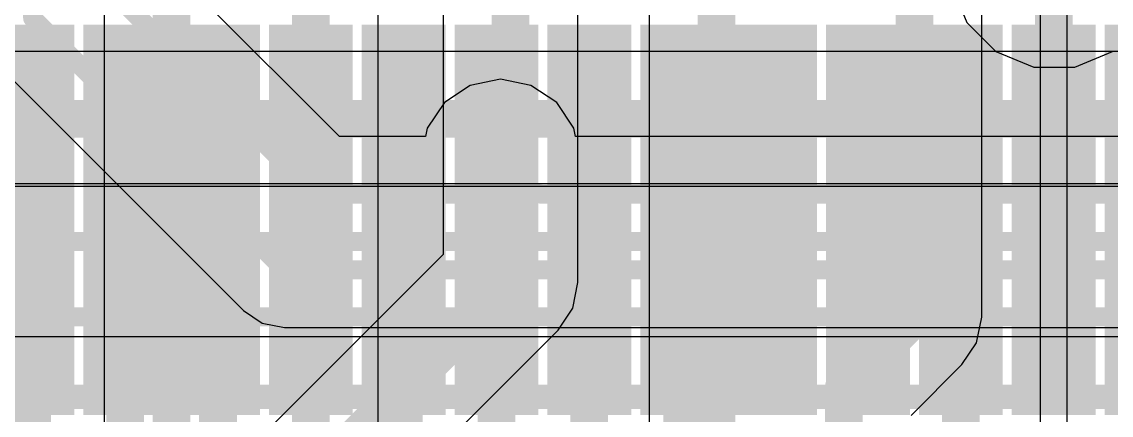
# Model space of a CAD drawing. Header units: inches. Extents: x 0 to 5271, y 0 to 5417.
# Drawn here: x 97.48 to 103.34, y 71.12 to 73.24 of the extents above; entities that cross this region are included whole.
import ezdxf

# ---------------------------------------------------------------- set-up
doc = ezdxf.new("R2010")
doc.units = ezdxf.units.IN
for name, color, linetype in [('L2_GND1', 16, 'Continuous'), ('L3_SIG1', 76, 'Continuous'), ('L4_PWR', 90, 'Continuous'), ('L5_GND2', 156, 'Continuous'), ('L6_SIG2', 130, 'Continuous'), ('L7_GND3', 216, 'Continuous'), ('Top Layer', 1, 'Continuous'), ('Top Paste', 8, 'Continuous'), ('Top Solder', 216, 'Continuous')]:
    doc.layers.add(name, color=color, linetype=linetype)

# ---------------------------------------------------------------- blocks, each defined once
blk = doc.blocks.new('AS0B826_S78B_7H_23')
at = {"layer": 'Top Layer'}
for points in [[(23.325, 19.131), (23.675, 19.131), (23.675, 17.131), (23.325, 17.131)], [(23.8249, 19.131), (24.1749, 19.131), (24.1749, 17.131), (23.8249, 17.131)], [(24.325, 19.131), (24.675, 19.131), (24.675, 17.131), (24.325, 17.131)], [(24.8249, 19.131), (25.1749, 19.131), (25.1749, 17.131), (24.8249, 17.131)], [(25.325, 19.131), (25.675, 19.131), (25.675, 17.131), (25.325, 17.131)], [(25.8249, 19.131), (26.1749, 19.131), (26.1749, 17.131), (25.8249, 17.131)], [(26.325, 19.131), (26.675, 19.131), (26.675, 17.131), (26.325, 17.131)], [(26.8249, 19.131), (27.1749, 19.131), (27.1749, 17.131), (26.8249, 17.131)], [(27.325, 19.131), (27.675, 19.131), (27.675, 17.131), (27.325, 17.131)], [(27.8249, 19.131), (28.1749, 19.131), (28.1749, 17.131), (27.8249, 17.131)], [(28.325, 19.131), (28.675, 19.131), (28.675, 17.131), (28.325, 17.131)], [(28.8249, 19.131), (29.1749, 19.131), (29.1749, 17.131), (28.8249, 17.131)]]:
    blk.add_hatch(color=1, dxfattribs=at).paths.add_polyline_path(points)
at = {"layer": 'Top Paste'}
for points in [[(23.325, 19.131), (23.675, 19.131), (23.675, 17.131), (23.325, 17.131)], [(23.8249, 19.131), (24.1749, 19.131), (24.1749, 17.131), (23.8249, 17.131)], [(24.325, 19.131), (24.675, 19.131), (24.675, 17.131), (24.325, 17.131)], [(24.8249, 19.131), (25.1749, 19.131), (25.1749, 17.131), (24.8249, 17.131)], [(25.325, 19.131), (25.675, 19.131), (25.675, 17.131), (25.325, 17.131)], [(25.8249, 19.131), (26.1749, 19.131), (26.1749, 17.131), (25.8249, 17.131)], [(26.325, 19.131), (26.675, 19.131), (26.675, 17.131), (26.325, 17.131)], [(26.8249, 19.131), (27.1749, 19.131), (27.1749, 17.131), (26.8249, 17.131)], [(27.325, 19.131), (27.675, 19.131), (27.675, 17.131), (27.325, 17.131)], [(27.8249, 19.131), (28.1749, 19.131), (28.1749, 17.131), (27.8249, 17.131)], [(28.325, 19.131), (28.675, 19.131), (28.675, 17.131), (28.325, 17.131)], [(28.8249, 19.131), (29.1749, 19.131), (29.1749, 17.131), (28.8249, 17.131)]]:
    blk.add_hatch(color=8, dxfattribs=at).paths.add_polyline_path(points)
at = {"layer": 'Top Solder'}
for points in [[(23.2742, 19.1818), (23.7258, 19.1818), (23.7258, 17.0802), (23.2742, 17.0802)], [(23.7741, 19.1818), (24.2257, 19.1818), (24.2257, 17.0802), (23.7741, 17.0802)], [(24.2742, 19.1818), (24.7258, 19.1818), (24.7258, 17.0802), (24.2742, 17.0802)], [(24.7741, 19.1818), (25.2257, 19.1818), (25.2257, 17.0802), (24.7741, 17.0802)], [(25.2742, 19.1818), (25.7258, 19.1818), (25.7258, 17.0802), (25.2742, 17.0802)], [(25.7741, 19.1818), (26.2257, 19.1818), (26.2257, 17.0802), (25.7741, 17.0802)], [(26.2742, 19.1818), (26.7258, 19.1818), (26.7258, 17.0802), (26.2742, 17.0802)], [(26.7741, 19.1818), (27.2257, 19.1818), (27.2257, 17.0802), (26.7741, 17.0802)], [(27.2742, 19.1818), (27.7258, 19.1818), (27.7258, 17.0802), (27.2742, 17.0802)], [(27.7741, 19.1818), (28.2257, 19.1818), (28.2257, 17.0802), (27.7741, 17.0802)], [(28.2742, 19.1818), (28.7258, 19.1818), (28.7258, 17.0802), (28.2742, 17.0802)], [(28.7741, 19.1818), (29.2257, 19.1818), (29.2257, 17.0802), (28.7741, 17.0802)], [(29.2742, 19.1818), (29.7258, 19.1818), (29.7258, 17.0802), (29.2742, 17.0802)]]:
    blk.add_hatch(color=216, dxfattribs=at).paths.add_polyline_path(points)

msp = doc.modelspace()

# ---------------------------------------------------------------- linework, layer by layer
at = {"layer": 'L2_GND1'}
msp.add_line((104.5158, 72.3706), (96.4932, 72.3706), dxfattribs=at)
for points in [[(96.2601, 72.0598, 0.1016, 0.1016, 0), (97.7315, 72.0598, 0.1016, 0.1016, 0)], [(97.7315, 72.0598, 0.1016, 0.1016, 0), (128.3352, 72.0598, 0.1016, 0.1016, 0)], [(96.2601, 71.6534, 0.1016, 0.1016, 0), (97.7315, 71.6534, 0.1016, 0.1016, 0)], [(97.7315, 71.6534, 0.1016, 0.1016, 0), (127.9811, 71.6534, 0.1016, 0.1016, 0)], [(93.5937, 71.2383, 0.1016, 0.1016, 0), (108.3983, 71.2383, 0.1016, 0.1016, 0)]]:
    msp.add_lwpolyline(points, format="xyseb", dxfattribs=at)
for points in [[(97.7061, 72.0598, 0.0508, 0.0508, 1), (97.7569, 72.0598, 0.0508, 0.0508, 1)], [(97.7061, 72.0598, 0.0508, 0.0508, 1), (97.7569, 72.0598, 0.0508, 0.0508, 1)], [(97.7061, 71.6534, 0.0508, 0.0508, 1), (97.7569, 71.6534, 0.0508, 0.0508, 1)], [(97.7061, 71.6534, 0.0508, 0.0508, 1), (97.7569, 71.6534, 0.0508, 0.0508, 1)]]:
    msp.add_lwpolyline(points, format="xyseb", close=True, dxfattribs=at)
at = {"layer": 'L3_SIG1'}
for p, q in [((99.7469, 73.7107), (99.7469, 71.9894)), ((100.472, 71.8392), (100.472, 73.7107)), ((99.7469, 71.9894), (97.3572, 69.5998)), ((100.4444, 71.7005), (100.472, 71.8392)), ((100.472, 71.8392), (100.472, 71.8392)), ((100.3658, 71.5829), (100.4444, 71.7005)), ((99.4485, 70.6656), (100.3658, 71.5828)), ((100.3658, 71.5828), (100.3658, 71.5829))]:
    msp.add_line(p, q, dxfattribs=at)
for points in [[(100.1094, 71.8392, 0.2032, 0.2032, 0), (100.1094, 74.1316, 0.2032, 0.2032, 0)], [(97.6136, 69.3434, 0.2032, 0.2032, 0), (100.1094, 71.8392, 0.2032, 0.2032, 0)]]:
    msp.add_lwpolyline(points, format="xyseb", dxfattribs=at)
msp.add_lwpolyline([(100.0586, 71.8392, 0.1016, 0.1016, 1), (100.1602, 71.8392, 0.1016, 0.1016, 1)], format="xyseb", close=True, dxfattribs=at)
msp.add_lwpolyline([(100.0586, 71.8392, 0.1016, 0.1016, 1), (100.1602, 71.8392, 0.1016, 0.1016, 1)], format="xyseb", close=True, dxfattribs=at)
at = {"layer": 'L4_PWR'}
for p, q in [((102.4834, 73.442), (102.5677, 73.2384)), ((102.5677, 73.2384), (102.7236, 73.0825)), ((102.7236, 73.0825), (102.9272, 72.9982)), ((103.1476, 72.9982), (103.3512, 73.0825)), ((102.9272, 72.9982), (103.1476, 72.9982))]:
    msp.add_line(p, q, dxfattribs=at)
at = {"layer": 'L5_GND2'}
for p, q in [((105.0479, 73.0828), (97.4271, 73.0828)), ((97.277, 72.3576), (129.7603, 72.3576)), ((130.7572, 71.5453), (97.4118, 71.5453))]:
    msp.add_line(p, q, dxfattribs=at)
for points in [[(97.277, 72.7202, 0.2032, 0.2032, 0), (129.7603, 72.7202, 0.2032, 0.2032, 0)], [(97.4118, 71.2216, 0.127, 0.127, 0), (97.6531, 71.2216, 0.127, 0.127, 0)], [(97.6531, 71.2216, 0.127, 0.127, 0), (130.8913, 71.2216, 0.127, 0.127, 0)]]:
    msp.add_lwpolyline(points, format="xyseb", dxfattribs=at)
msp.add_lwpolyline([(97.6214, 71.2216, 0.0635, 0.0635, 1), (97.6849, 71.2216, 0.0635, 0.0635, 1)], format="xyseb", close=True, dxfattribs=at)
msp.add_lwpolyline([(97.6214, 71.2216, 0.0635, 0.0635, 1), (97.6849, 71.2216, 0.0635, 0.0635, 1)], format="xyseb", close=True, dxfattribs=at)
at = {"layer": 'L6_SIG2'}
for p, q in [((97.9219, 76.2386), (97.9219, 45.5859)), ((100.8564, 74.3373), (100.8564, 69.4581)), ((102.647, 71.6526), (102.647, 74.3119)), ((99.3968, 67.5568), (99.3968, 73.9169)), ((102.6194, 71.5139), (102.647, 71.6526)), ((102.5408, 71.3963), (102.6194, 71.5139)), ((102.2674, 71.1228), (102.5408, 71.3963)), ((102.5408, 71.3963), (102.5408, 71.3963))]:
    msp.add_line(p, q, dxfattribs=at)
for points in [[(98.2844, 45.4357, 0.2032, 0.2032, 0), (98.2844, 76.6595, 0.2032, 0.2032, 0)], [(101.219, 69.0372, 0.2032, 0.2032, 0), (101.219, 74.7582, 0.2032, 0.2032, 0)], [(102.2844, 71.6526, 0.2032, 0.2032, 0), (102.2844, 74.682, 0.2032, 0.2032, 0)], [(99.0342, 57.1758, 0.2032, 0.2032, 0), (99.0342, 74.422, 0.2032, 0.2032, 0)], [(101.9048, 71.273, 0.2032, 0.2032, 0), (102.2844, 71.6526, 0.2032, 0.2032, 0)], [(101.9048, 68.2148, 0.2032, 0.2032, 0), (101.9048, 71.273, 0.2032, 0.2032, 0)]]:
    msp.add_lwpolyline(points, format="xyseb", dxfattribs=at)
for points in [[(102.2336, 71.6526, 0.1016, 0.1016, 1), (102.3352, 71.6526, 0.1016, 0.1016, 1)], [(102.2336, 71.6526, 0.1016, 0.1016, 1), (102.3352, 71.6526, 0.1016, 0.1016, 1)], [(101.854, 71.273, 0.1016, 0.1016, 1), (101.9556, 71.273, 0.1016, 0.1016, 1)], [(101.854, 71.273, 0.1016, 0.1016, 1), (101.9556, 71.273, 0.1016, 0.1016, 1)]]:
    msp.add_lwpolyline(points, format="xyseb", close=True, dxfattribs=at)
at = {"layer": 'L7_GND3'}
for p, q in [((99.1887, 72.6246), (98.2532, 73.5601)), ((97.3163, 73.0433), (98.6719, 71.6876)), ((100.0562, 72.933), (99.8927, 72.9005)), ((100.2197, 72.9005), (100.0562, 72.933)), ((99.8927, 72.9005), (99.754, 72.8079)), ((100.3584, 72.8079), (100.2197, 72.9005)), ((99.754, 72.8079), (99.6614, 72.6692)), ((100.451, 72.6692), (100.3584, 72.8079)), ((99.6614, 72.6692), (99.6525, 72.6246)), ((100.4599, 72.6246), (100.451, 72.6692)), ((99.6525, 72.6246), (99.1887, 72.6246)), ((104.4323, 72.6246), (100.4599, 72.6246)), ((98.6719, 71.6876), (98.7727, 71.6203)), ((98.7727, 71.6203), (98.8917, 71.5966)), ((98.8917, 71.5966), (118.3786, 71.5966))]:
    msp.add_line(p, q, dxfattribs=at)
for points in [[(97.536, 73.2631, 0.1016, 0.1016, 0), (97.536, 74.93, 0.1016, 0.1016, 0)], [(97.9424, 73.4314, 0.1016, 0.1016, 0), (99.06, 72.3138, 0.1016, 0.1016, 0)], [(97.536, 73.2631, 0.1016, 0.1016, 0), (98.8917, 71.9074, 0.1016, 0.1016, 0)], [(99.9419, 72.5057, 0.1016, 0.1016, -1), (100.1705, 72.5057, 0.1016, 0.1016, 0)], [(99.9419, 72.4281, 0.1016, 0.1016, 0), (99.9419, 72.5057, 0.1016, 0.1016, 0)], [(100.1705, 72.4281, 0.1016, 0.1016, 0), (100.1705, 72.5057, 0.1016, 0.1016, 0)], [(99.9419, 72.4281, 0.1016, 0.1016, -0.414214), (99.8276, 72.3138, 0.1016, 0.1016, 0)], [(100.2848, 72.3138, 0.1016, 0.1016, -0.414214), (100.1705, 72.4281, 0.1016, 0.1016, 0)], [(99.06, 72.3138, 0.1016, 0.1016, 0), (99.7768, 72.3138, 0.1016, 0.1016, 0)], [(99.7768, 72.3138, 0.1016, 0.1016, 0), (99.8276, 72.3138, 0.1016, 0.1016, 0)], [(100.2848, 72.3138, 0.1016, 0.1016, 0), (101.4357, 72.3138, 0.1016, 0.1016, 0)], [(101.4357, 72.3138, 0.1016, 0.1016, 0), (117.3886, 72.3138, 0.1016, 0.1016, 0)], [(98.8917, 71.9074, 0.1016, 0.1016, 0), (117.3886, 71.9074, 0.1016, 0.1016, 0)]]:
    msp.add_lwpolyline(points, format="xyseb", dxfattribs=at)
for points in [[(97.5106, 73.2631, 0.0508, 0.0508, 1), (97.5614, 73.2631, 0.0508, 0.0508, 1)], [(97.5106, 73.2631, 0.0508, 0.0508, 1), (97.5614, 73.2631, 0.0508, 0.0508, 1)], [(99.9165, 72.5057, 0.0508, 0.0508, 1), (99.9673, 72.5057, 0.0508, 0.0508, 1)], [(99.9165, 72.5057, 0.0508, 0.0508, 1), (99.9673, 72.5057, 0.0508, 0.0508, 1)], [(100.1451, 72.5057, 0.0508, 0.0508, 1), (100.1959, 72.5057, 0.0508, 0.0508, 1)], [(100.1451, 72.5057, 0.0508, 0.0508, 1), (100.1959, 72.5057, 0.0508, 0.0508, 1)], [(99.9165, 72.4281, 0.0508, 0.0508, 1), (99.9673, 72.4281, 0.0508, 0.0508, 1)], [(99.9165, 72.4281, 0.0508, 0.0508, 1), (99.9673, 72.4281, 0.0508, 0.0508, 1)], [(100.1451, 72.4281, 0.0508, 0.0508, 1), (100.1959, 72.4281, 0.0508, 0.0508, 1)], [(100.1451, 72.4281, 0.0508, 0.0508, 1), (100.1959, 72.4281, 0.0508, 0.0508, 1)], [(99.0346, 72.3138, 0.0508, 0.0508, 1), (99.0854, 72.3138, 0.0508, 0.0508, 1)], [(99.0346, 72.3138, 0.0508, 0.0508, 1), (99.0854, 72.3138, 0.0508, 0.0508, 1)], [(99.7514, 72.3138, 0.0508, 0.0508, 1), (99.8022, 72.3138, 0.0508, 0.0508, 1)], [(99.7514, 72.3138, 0.0508, 0.0508, 1), (99.8022, 72.3138, 0.0508, 0.0508, 1)], [(99.8022, 72.3138, 0.0508, 0.0508, 1), (99.853, 72.3138, 0.0508, 0.0508, 1)], [(99.8022, 72.3138, 0.0508, 0.0508, 1), (99.853, 72.3138, 0.0508, 0.0508, 1)], [(100.2594, 72.3138, 0.0508, 0.0508, 1), (100.3102, 72.3138, 0.0508, 0.0508, 1)], [(100.2594, 72.3138, 0.0508, 0.0508, 1), (100.3102, 72.3138, 0.0508, 0.0508, 1)], [(101.4103, 72.3138, 0.0508, 0.0508, 1), (101.4611, 72.3138, 0.0508, 0.0508, 1)], [(101.4103, 72.3138, 0.0508, 0.0508, 1), (101.4611, 72.3138, 0.0508, 0.0508, 1)], [(98.8663, 71.9074, 0.0508, 0.0508, 1), (98.9171, 71.9074, 0.0508, 0.0508, 1)], [(98.8663, 71.9074, 0.0508, 0.0508, 1), (98.9171, 71.9074, 0.0508, 0.0508, 1)]]:
    msp.add_lwpolyline(points, format="xyseb", close=True, dxfattribs=at)
at = {"layer": 'Top Layer'}
for p, q in [((102.9634, 70.922), (102.9634, 73.43)), ((103.1054, 73.43), (103.1054, 70.922))]:
    msp.add_line(p, q, dxfattribs=at)
for points in [[(99.0342, 72.176, 0.2032, 0.2032, 0), (99.0342, 73.5334, 0.2032, 0.2032, 0)], [(103.0358, 72.1776, 0.2032, 0.2032, 0), (103.0358, 73.5507, 0.2032, 0.2032, 0)], [(103.0342, 72.176, 0.2032, 0.2032, 0), (103.0342, 72.857, 0.2032, 0.2032, 0)], [(98.5344, 72.176, 0.2032, 0.2032, 0), (98.5344, 72.2422, 0.2032, 0.2032, 0)], [(101.0342, 72.176, 0.2032, 0.2032, 0), (101.0342, 72.2817, 0.2032, 0.2032, 0)], [(97.5344, 48.7305, 0.2032, 0.2032, 0), (97.5344, 72.176, 0.2032, 0.2032, 0)], [(98.0342, 48.8615, 0.2032, 0.2032, 0), (98.0342, 72.176, 0.2032, 0.2032, 0)], [(98.5344, 54.9651, 0.2032, 0.2032, 0), (98.5344, 72.176, 0.2032, 0.2032, 0)], [(99.5344, 70.1857, 0.2032, 0.2032, 0), (99.5344, 72.176, 0.2032, 0.2032, 0)], [(100.0342, 67.2972, 0.2032, 0.2032, 0), (100.0342, 72.176, 0.2032, 0.2032, 0)], [(100.5338, 58.3486, 0.2032, 0.2032, 0), (100.5338, 72.2097, 0.2032, 0.2032, 0)], [(101.0342, 70.1622, 0.2032, 0.2032, 0), (101.0342, 72.176, 0.2032, 0.2032, 0)], [(102.5344, 70.1951, 0.2032, 0.2032, 0), (102.5344, 72.176, 0.2032, 0.2032, 0)], [(103.0342, 71.526, 0.2032, 0.2032, 0), (103.0342, 72.176, 0.2032, 0.2032, 0)]]:
    msp.add_lwpolyline(points, format="xyseb", dxfattribs=at)
for points in [[(102.9834, 72.857, 0.1016, 0.1016, 1), (103.085, 72.857, 0.1016, 0.1016, 1)], [(98.4836, 72.2422, 0.1016, 0.1016, 1), (98.5852, 72.2422, 0.1016, 0.1016, 1)], [(100.9834, 72.2817, 0.1016, 0.1016, 1), (101.085, 72.2817, 0.1016, 0.1016, 1)], [(97.4836, 72.176, 0.1016, 0.1016, 1), (97.5852, 72.176, 0.1016, 0.1016, 1)], [(97.9834, 72.176, 0.1016, 0.1016, 1), (98.085, 72.176, 0.1016, 0.1016, 1)], [(98.4836, 72.176, 0.1016, 0.1016, 1), (98.5852, 72.176, 0.1016, 0.1016, 1)], [(98.4836, 72.176, 0.1016, 0.1016, 1), (98.5852, 72.176, 0.1016, 0.1016, 1)], [(98.9834, 72.176, 0.1016, 0.1016, 1), (99.085, 72.176, 0.1016, 0.1016, 1)], [(99.4836, 72.176, 0.1016, 0.1016, 1), (99.5852, 72.176, 0.1016, 0.1016, 1)], [(99.9834, 72.176, 0.1016, 0.1016, 1), (100.085, 72.176, 0.1016, 0.1016, 1)], [(100.483, 72.2097, 0.1016, 0.1016, 1), (100.5846, 72.2097, 0.1016, 0.1016, 1)], [(100.9834, 72.176, 0.1016, 0.1016, 1), (101.085, 72.176, 0.1016, 0.1016, 1)], [(100.9834, 72.176, 0.1016, 0.1016, 1), (101.085, 72.176, 0.1016, 0.1016, 1)], [(102.4836, 72.176, 0.1016, 0.1016, 1), (102.5852, 72.176, 0.1016, 0.1016, 1)], [(102.9834, 72.176, 0.1016, 0.1016, 1), (103.085, 72.176, 0.1016, 0.1016, 1)], [(102.9834, 72.176, 0.1016, 0.1016, 1), (103.085, 72.176, 0.1016, 0.1016, 1)], [(102.985, 72.1776, 0.1016, 0.1016, 1), (103.0866, 72.1776, 0.1016, 0.1016, 1)], [(102.9834, 71.526, 0.1016, 0.1016, 1), (103.085, 71.526, 0.1016, 0.1016, 1)]]:
    msp.add_lwpolyline(points, format="xyseb", close=True, dxfattribs=at)

# ---------------------------------------------------------------- block references
msp.add_blockref('AS0B826_S78B_7H_23', (74.0344, 54.045))

doc.saveas('drawing.dxf')
